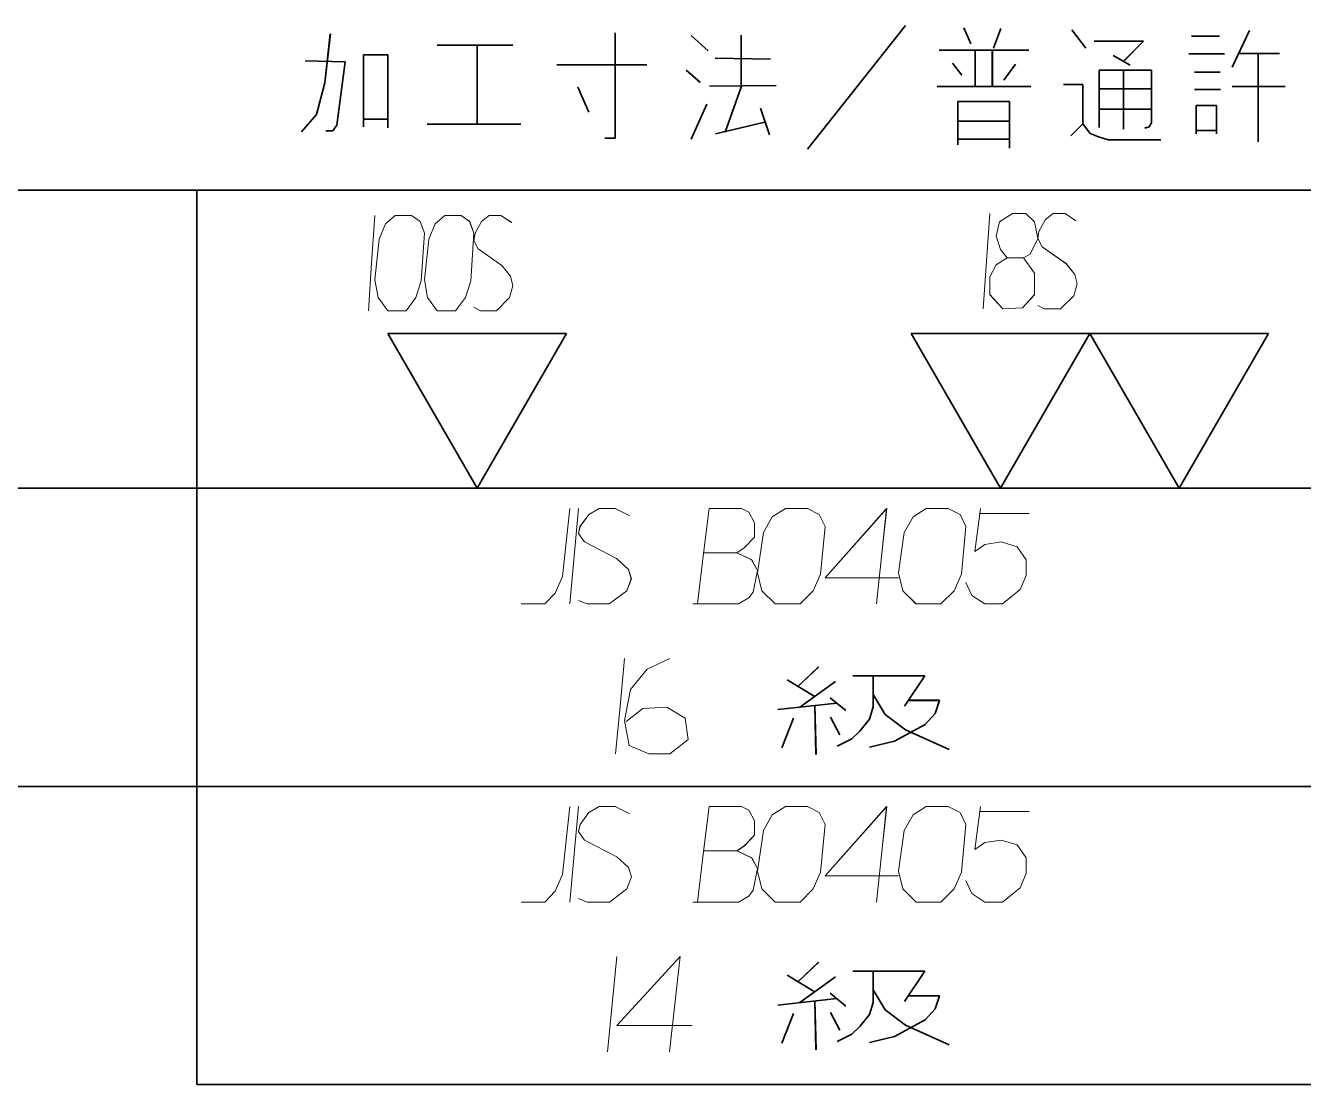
# Model space of a CAD drawing. Header units: millimetres. Extents: x 1333 to 104182, y -62616 to -5704.
# Drawn here: x 43343.99 to 43365.43, y -62565.83 to -62548.06 of the extents above; entities that cross this region are included whole.
import ezdxf

# ---------------------------------------------------------------- set-up
doc = ezdxf.new("R2010")
doc.units = ezdxf.units.MM
doc.header["$LTSCALE"] = 0.5
doc.layers.add('08', color=1, linetype='Continuous')

# ---------------------------------------------------------------- blocks, each defined once
blk = doc.blocks.new('999')
at = {"color": 7, "lineweight": 35, "ltscale": 0.066172}
blk.add_line((75265.716, -11821.053), (75270.651, -11814.832), dxfattribs=at)
at = {"color": 7, "lineweight": 35, "ltscale": 0.020655}
blk.add_line((75241.7, -11815.249), (75241.415, -11817.711), dxfattribs=at)
at = {"color": 7, "lineweight": 35, "ltscale": 0.044147}
blk.add_line((75256.044, -11815.205), (75256.044, -11820.503), dxfattribs=at)
at = {"color": 7, "lineweight": 35, "ltscale": 0.009588}
blk.add_line((75259.86, -11815.337), (75260.715, -11816.106), dxfattribs=at)
at = {"color": 7, "lineweight": 35, "ltscale": 0.021799}
blk.add_line((75262.382, -11815.315), (75262.382, -11817.931), dxfattribs=at)
at = {"color": 7, "lineweight": 35, "ltscale": 0.007379}
blk.add_line((75273.591, -11814.942), (75273.942, -11815.755), dxfattribs=at)
at = {"color": 7, "lineweight": 35, "ltscale": 0.008807}
blk.add_line((75275.455, -11814.986), (75275.083, -11815.975), dxfattribs=at)
at = {"color": 7, "lineweight": 35, "ltscale": 0.009663}
blk.add_line((75279.03, -11815.051), (75279.732, -11815.975), dxfattribs=at)
at = {"color": 7, "lineweight": 35, "ltscale": 0.011804}
blk.add_line((75285.045, -11815.373), (75286.462, -11815.373), dxfattribs=at)
at = {"color": 7, "lineweight": 35, "ltscale": 0.01708}
blk.add_line((75287.973, -11815.075), (75287.096, -11816.928), dxfattribs=at)
at = {"color": 7, "lineweight": 35, "ltscale": 0.031799}
blk.add_line((75247.073, -11815.821), (75250.889, -11815.821), dxfattribs=at)
at = {"color": 7, "lineweight": 35, "ltscale": 0.033154}
blk.add_line((75249.092, -11815.821), (75249.092, -11819.799), dxfattribs=at)
at = {"color": 7, "lineweight": 35, "ltscale": 0.037671}
blk.add_line((75272.34, -11816.073), (75276.861, -11816.073), dxfattribs=at)
at = {"color": 7, "lineweight": 35, "ltscale": 0.015274}
for p, q in [((75274.163, -11816.073), (75274.163, -11817.906)), ((75275.024, -11816.073), (75275.024, -11817.906))]:
    blk.add_line(p, q, dxfattribs=at)
at = {"color": 7, "lineweight": 35, "ltscale": 0.020654}
blk.add_line((75280.148, -11815.623), (75282.627, -11815.623), dxfattribs=at)
at = {"color": 7, "lineweight": 35, "ltscale": 0.011899}
blk.add_line((75282.627, -11815.623), (75281.617, -11816.633), dxfattribs=at)
at = {"color": 7, "lineweight": 35, "ltscale": 0.016825}
blk.add_line((75240.427, -11816.612), (75242.446, -11816.656), dxfattribs=at)
at = {"color": 7, "lineweight": 35, "ltscale": 0.026786}
blk.add_line((75242.446, -11816.656), (75242.028, -11819.843), dxfattribs=at)
at = {"color": 7, "lineweight": 35, "ltscale": 0.030225}
blk.add_line((75243.367, -11819.931), (75243.367, -11816.304), dxfattribs=at)
at = {"color": 7, "lineweight": 35, "ltscale": 0.010229}
for p, q in [((75243.367, -11816.304), (75244.595, -11816.304)), ((75243.367, -11819.536), (75244.595, -11819.536))]:
    blk.add_line(p, q, dxfattribs=at)
at = {"color": 7, "lineweight": 35, "ltscale": 0.030591}
blk.add_line((75244.595, -11816.304), (75244.595, -11819.975), dxfattribs=at)
at = {"color": 7, "lineweight": 35, "ltscale": 0.023221}
blk.add_line((75261.067, -11816.48), (75263.853, -11816.524), dxfattribs=at)
at = {"color": 7, "lineweight": 35, "ltscale": 0.006379}
blk.add_line((75273.02, -11816.723), (75273.482, -11817.334), dxfattribs=at)
at = {"color": 7, "lineweight": 35, "ltscale": 0.008191}
blk.add_line((75281.105, -11816.337), (75281.956, -11816.829), dxfattribs=at)
at = {"color": 7, "lineweight": 35, "ltscale": 0.014954}
blk.add_line((75284.91, -11816.252), (75286.705, -11816.252), dxfattribs=at)
at = {"color": 7, "lineweight": 35, "ltscale": 0.017163}
blk.add_line((75287.424, -11816.235), (75289.484, -11816.235), dxfattribs=at)
at = {"color": 7, "lineweight": 35, "ltscale": 0.037097}
blk.add_line((75288.404, -11816.235), (75288.404, -11820.686), dxfattribs=at)
at = {"color": 7, "lineweight": 35, "ltscale": 0.037646}
blk.add_line((75253.106, -11816.81), (75257.623, -11816.81), dxfattribs=at)
at = {"color": 7, "lineweight": 35, "ltscale": 0.007779}
blk.add_line((75259.62, -11817.074), (75260.321, -11817.689), dxfattribs=at)
at = {"color": 7, "lineweight": 35, "ltscale": 0.008333}
blk.add_line((75276.193, -11816.781), (75275.601, -11817.587), dxfattribs=at)
at = {"color": 7, "lineweight": 35, "ltscale": 0.021924}
for p, q in [((75280.404, -11817.076), (75283.035, -11817.076)), ((75280.404, -11818.023), (75283.035, -11818.023)), ((75280.404, -11819.037), (75283.035, -11819.037))]:
    blk.add_line(p, q, dxfattribs=at)
at = {"color": 7, "lineweight": 35, "ltscale": 0.024112}
blk.add_line((75280.404, -11819.97), (75280.404, -11817.076), dxfattribs=at)
at = {"color": 7, "lineweight": 35, "ltscale": 0.024789}
blk.add_line((75281.619, -11817.076), (75281.619, -11820.051), dxfattribs=at)
at = {"color": 7, "lineweight": 35, "ltscale": 0.022086}
blk.add_line((75283.035, -11817.076), (75283.035, -11819.726), dxfattribs=at)
at = {"color": 7, "lineweight": 35, "ltscale": 0.010791}
for p, q in [((75285.193, -11817.185), (75286.488, -11817.185)), ((75285.208, -11818.05), (75286.503, -11818.05))]:
    blk.add_line(p, q, dxfattribs=at)
at = {"color": 7, "lineweight": 35, "ltscale": 0.013815}
blk.add_line((75241.415, -11817.711), (75240.999, -11819.316), dxfattribs=at)
at = {"color": 7, "lineweight": 35, "ltscale": 0.011397}
blk.add_line((75254.159, -11817.931), (75254.707, -11819.184), dxfattribs=at)
at = {"color": 7, "lineweight": 35, "ltscale": 0.027969}
blk.add_line((75264.137, -11817.843), (75260.781, -11817.887), dxfattribs=at)
at = {"color": 7, "lineweight": 35, "ltscale": 0.020044}
blk.add_line((75262.382, -11817.931), (75261.571, -11820.195), dxfattribs=at)
at = {"color": 7, "lineweight": 35, "ltscale": 0.039233}
blk.add_line((75272.25, -11817.906), (75276.958, -11817.906), dxfattribs=at)
at = {"color": 7, "lineweight": 35, "ltscale": 0.008044}
blk.add_line((75278.613, -11817.799), (75279.578, -11817.799), dxfattribs=at)
at = {"color": 7, "lineweight": 35, "ltscale": 0.016486}
blk.add_line((75279.578, -11817.799), (75279.578, -11819.777), dxfattribs=at)
at = {"color": 7, "lineweight": 35, "ltscale": 0.022253}
blk.add_line((75287.096, -11817.901), (75289.766, -11817.901), dxfattribs=at)
at = {"color": 7, "lineweight": 35, "ltscale": 0.021753}
for p, q in [((75273.284, -11818.656), (75275.894, -11818.656)), ((75273.284, -11819.646), (75275.894, -11819.646)), ((75273.284, -11820.547), (75275.894, -11820.547))]:
    blk.add_line(p, q, dxfattribs=at)
at = {"color": 7, "lineweight": 35, "ltscale": 0.018134}
blk.add_line((75273.284, -11820.832), (75273.284, -11818.656), dxfattribs=at)
at = {"color": 7, "lineweight": 35, "ltscale": 0.019601}
blk.add_line((75275.894, -11818.656), (75275.894, -11821.009), dxfattribs=at)
at = {"color": 7, "lineweight": 35, "ltscale": 0.009468}
blk.add_line((75240.999, -11819.316), (75240.253, -11820.173), dxfattribs=at)
at = {"color": 7, "lineweight": 35, "ltscale": 0.016069}
blk.add_line((75259.86, -11820.547), (75260.651, -11818.788), dxfattribs=at)
at = {"color": 7, "lineweight": 35, "ltscale": 0.011819}
blk.add_line((75263.348, -11818.986), (75263.809, -11820.327), dxfattribs=at)
at = {"color": 7, "lineweight": 35, "ltscale": 0.008545}
for p, q in [((75285.288, -11818.848), (75286.314, -11818.848)), ((75285.288, -11820.105), (75286.314, -11820.105))]:
    blk.add_line(p, q, dxfattribs=at)
at = {"color": 7, "lineweight": 35, "ltscale": 0.011942}
for p, q in [((75285.288, -11820.281), (75285.288, -11818.848)), ((75286.314, -11818.848), (75286.314, -11820.281))]:
    blk.add_line(p, q, dxfattribs=at)
at = {"color": 7, "lineweight": 35, "ltscale": 0.002891}
blk.add_line((75242.028, -11819.843), (75241.832, -11820.129), dxfattribs=at)
at = {"color": 7, "lineweight": 35, "ltscale": 0.039294}
blk.add_line((75246.569, -11819.799), (75251.285, -11819.799), dxfattribs=at)
at = {"color": 7, "lineweight": 35, "ltscale": 0.021238}
blk.add_line((75261.089, -11820.283), (75263.567, -11819.69), dxfattribs=at)
at = {"color": 7, "lineweight": 35, "ltscale": 0.007115}
blk.add_line((75279.578, -11819.777), (75278.975, -11820.381), dxfattribs=at)
at = {"color": 7, "lineweight": 35, "ltscale": 0.005093}
blk.add_line((75279.578, -11819.777), (75279.952, -11820.261), dxfattribs=at)
at = {"color": 7, "lineweight": 35, "ltscale": 0.001934}
blk.add_line((75282.92, -11819.927), (75282.695, -11819.987), dxfattribs=at)
at = {"color": 7, "lineweight": 35, "ltscale": 0.001928}
blk.add_line((75283.035, -11819.726), (75282.92, -11819.927), dxfattribs=at)
at = {"color": 7, "lineweight": 35, "ltscale": 0.00293}
blk.add_line((75241.832, -11820.129), (75241.481, -11820.129), dxfattribs=at)
at = {"color": 7, "lineweight": 35, "ltscale": 0.004382}
blk.add_line((75256.044, -11820.503), (75255.518, -11820.503), dxfattribs=at)
at = {"color": 7, "lineweight": 35, "ltscale": 0.003764}
blk.add_line((75279.952, -11820.261), (75280.368, -11820.437), dxfattribs=at)
at = {"color": 7, "lineweight": 35, "ltscale": 0.004227}
blk.add_line((75280.368, -11820.437), (75280.851, -11820.591), dxfattribs=at)
at = {"color": 7, "lineweight": 35, "ltscale": 0.022107}
blk.add_line((75280.851, -11820.591), (75283.504, -11820.591), dxfattribs=at)
at = {"color": 7, "lineweight": 35}
for p, q in [((75114.978, -11823.12), (75475.513, -11823.12)), ((75114.978, -11838.12), (75474.978, -11838.12)), ((75174.978, -11853.12), (75234.978, -11853.12)), ((75234.978, -11853.12), (75474.978, -11853.12)), ((75234.978, -11868.12), (75294.978, -11868.12))]:
    blk.add_line(p, q, dxfattribs=at)
at = {"color": 7, "lineweight": 35, "ltscale": 0.25}
blk.add_line((75234.978, -11853.12), (75234.978, -11823.12), dxfattribs=at)
at = {"color": 7, "lineweight": 35, "ltscale": 0.074999}
for p, q in [((75249.089, -11838.12), (75244.589, -11830.326)), ((75249.089, -11838.12), (75244.589, -11830.326)), ((75253.589, -11830.326), (75249.089, -11838.12)), ((75253.589, -11830.326), (75249.089, -11838.12)), ((75275.433, -11838.12), (75270.933, -11830.326)), ((75275.433, -11838.12), (75270.933, -11830.326)), ((75279.933, -11830.326), (75275.433, -11838.12)), ((75279.933, -11830.326), (75275.433, -11838.12)), ((75284.433, -11838.12), (75279.933, -11830.326)), ((75284.433, -11838.12), (75279.933, -11830.326)), ((75288.933, -11830.326), (75284.433, -11838.12)), ((75288.933, -11830.326), (75284.433, -11838.12))]:
    blk.add_line(p, q, dxfattribs=at)
at = {"color": 7, "lineweight": 35, "ltscale": 0.075}
for p, q in [((75244.589, -11830.326), (75253.589, -11830.326)), ((75244.589, -11830.326), (75253.589, -11830.326)), ((75270.933, -11830.326), (75279.933, -11830.326)), ((75270.933, -11830.326), (75279.933, -11830.326)), ((75279.933, -11830.326), (75288.933, -11830.326)), ((75279.933, -11830.326), (75288.933, -11830.326))]:
    blk.add_line(p, q, dxfattribs=at)
at = {"color": 7, "lineweight": 35, "ltscale": 0.012225}
for p, q in [((75266.282, -11847.109), (75265.21, -11848.11)), ((75266.282, -11861.974), (75265.21, -11862.975))]:
    blk.add_line(p, q, dxfattribs=at)
at = {"color": 7, "lineweight": 35, "ltscale": 0.030115}
for p, q in [((75268.009, -11847.554), (75271.623, -11847.554)), ((75268.009, -11862.419), (75271.623, -11862.419))]:
    blk.add_line(p, q, dxfattribs=at)
at = {"color": 7, "lineweight": 35, "ltscale": 0.013083}
for p, q in [((75269.02, -11847.554), (75269.02, -11849.124)), ((75269.02, -11862.419), (75269.02, -11863.989))]:
    blk.add_line(p, q, dxfattribs=at)
at = {"color": 7, "lineweight": 35, "ltscale": 0.01536}
for p, q in [((75271.623, -11847.554), (75270.599, -11849.086)), ((75271.623, -11862.419), (75270.599, -11863.951))]:
    blk.add_line(p, q, dxfattribs=at)
at = {"color": 7, "lineweight": 35, "ltscale": 0.013339}
blk.add_line((75264.691, -11847.752), (75266.061, -11848.58), dxfattribs=at)
at = {"color": 7, "lineweight": 35, "ltscale": 0.018495}
for p, q in [((75267.133, -11847.838), (75265.333, -11849.136)), ((75267.133, -11862.703), (75265.333, -11864.001))]:
    blk.add_line(p, q, dxfattribs=at)
at = {"color": 7, "lineweight": 35, "ltscale": 0.008484}
for p, q in [((75266.862, -11848.666), (75267.651, -11849.309)), ((75266.862, -11863.531), (75267.651, -11864.174))]:
    blk.add_line(p, q, dxfattribs=at)
at = {"color": 7, "lineweight": 35, "ltscale": 0.009837}
for p, q in [((75269.02, -11848.493), (75269.625, -11849.507)), ((75269.02, -11863.358), (75269.625, -11864.372))]:
    blk.add_line(p, q, dxfattribs=at)
at = {"color": 7, "lineweight": 35, "ltscale": 0.013049}
for p, q in [((75270.796, -11848.79), (75272.362, -11848.79)), ((75270.796, -11863.655), (75272.362, -11863.655))]:
    blk.add_line(p, q, dxfattribs=at)
at = {"color": 7, "lineweight": 35, "ltscale": 0.005858}
for p, q in [((75272.362, -11848.79), (75272.141, -11849.457)), ((75272.362, -11863.655), (75272.141, -11864.322))]:
    blk.add_line(p, q, dxfattribs=at)
at = {"color": 7, "lineweight": 35, "ltscale": 0.024924}
for p, q in [((75264.222, -11849.26), (75267.194, -11848.926)), ((75264.222, -11864.124), (75267.194, -11863.791))]:
    blk.add_line(p, q, dxfattribs=at)
at = {"color": 7, "lineweight": 35, "ltscale": 0.020496}
for p, q in [((75266.084, -11849.05), (75266.147, -11851.509)), ((75266.084, -11863.915), (75266.147, -11866.374))]:
    blk.add_line(p, q, dxfattribs=at)
at = {"color": 7, "lineweight": 35, "ltscale": 0.005373}
for p, q in [((75269.02, -11849.124), (75268.835, -11849.742)), ((75269.02, -11863.989), (75268.835, -11864.606))]:
    blk.add_line(p, q, dxfattribs=at)
at = {"color": 7, "lineweight": 35, "ltscale": 0.010659}
for p, q in [((75269.625, -11849.507), (75270.649, -11850.273)), ((75269.625, -11864.372), (75270.649, -11865.138))]:
    blk.add_line(p, q, dxfattribs=at)
at = {"color": 7, "lineweight": 35, "ltscale": 0.006121}
for p, q in [((75272.141, -11849.457), (75271.648, -11850.001)), ((75272.141, -11864.322), (75271.648, -11864.866))]:
    blk.add_line(p, q, dxfattribs=at)
at = {"color": 7, "lineweight": 35, "ltscale": 0.013404}
for p, q in [((75265.012, -11849.68), (75264.42, -11851.176)), ((75265.012, -11864.545), (75264.42, -11866.04))]:
    blk.add_line(p, q, dxfattribs=at)
at = {"color": 7, "lineweight": 35, "ltscale": 0.008293}
for p, q in [((75266.874, -11849.643), (75267.342, -11850.52)), ((75266.874, -11864.507), (75267.342, -11865.385))]:
    blk.add_line(p, q, dxfattribs=at)
at = {"color": 7, "lineweight": 35, "ltscale": 0.006364}
for p, q in [((75268.835, -11849.742), (75268.355, -11850.335)), ((75268.835, -11864.606), (75268.355, -11865.2))]:
    blk.add_line(p, q, dxfattribs=at)
at = {"color": 7, "lineweight": 35, "ltscale": 0.01464}
for p, q in [((75271.648, -11850.001), (75270.105, -11850.842)), ((75271.648, -11864.866), (75270.105, -11865.707))]:
    blk.add_line(p, q, dxfattribs=at)
at = {"color": 7, "lineweight": 35, "ltscale": 0.00685}
for p, q in [((75267.947, -11850.731), (75267.208, -11851.089)), ((75267.947, -11865.596), (75267.208, -11865.954))]:
    blk.add_line(p, q, dxfattribs=at)
at = {"color": 7, "lineweight": 35, "ltscale": 0.004731}
for p, q in [((75268.355, -11850.335), (75267.947, -11850.731)), ((75268.355, -11865.2), (75267.947, -11865.596))]:
    blk.add_line(p, q, dxfattribs=at)
at = {"color": 7, "lineweight": 35, "ltscale": 0.010785}
for p, q in [((75270.105, -11850.842), (75268.848, -11851.151)), ((75270.105, -11865.707), (75268.848, -11866.016))]:
    blk.add_line(p, q, dxfattribs=at)
at = {"color": 7, "lineweight": 35, "ltscale": 0.020157}
for p, q in [((75270.649, -11850.273), (75272.856, -11851.262)), ((75270.649, -11865.138), (75272.856, -11866.127))]:
    blk.add_line(p, q, dxfattribs=at)
at = {"color": 7, "lineweight": 35, "ltscale": 0.125}
blk.add_line((75234.978, -11853.12), (75234.978, -11868.12), dxfattribs=at)
at = {"color": 7, "lineweight": 35, "ltscale": 0.013337}
blk.add_line((75264.691, -11862.616), (75266.061, -11863.444), dxfattribs=at)
at = {"color": 7, "lineweight": 13}
for points in [[(75243.94, -11824.386), (75243.777, -11826.786), (75243.614, -11829.186)], [(75248.93, -11829.006), (75249.255, -11829.186), (75250.069, -11829.186), (75250.72, -11828.526), (75250.882, -11827.926), (75250.774, -11827.446), (75250.34, -11826.906), (75249.147, -11826.066), (75248.93, -11825.646), (75248.984, -11825.286), (75249.309, -11824.686), (75249.689, -11824.386), (75250.286, -11824.386), (75250.828, -11824.746)], [(75274.891, -11824.295), (75274.726, -11826.695), (75274.561, -11829.095)], [(75276.595, -11826.515), (75276.924, -11826.335), (75277.309, -11825.555), (75277.144, -11824.715), (75276.705, -11824.295), (75276.045, -11824.295), (75275.385, -11824.715), (75275.221, -11825.435), (75275.44, -11826.095), (75275.77, -11826.515)], [(75277.309, -11828.915), (75277.639, -11829.095), (75278.463, -11829.095), (75279.123, -11828.435), (75279.288, -11827.835), (75279.178, -11827.355), (75278.738, -11826.815), (75277.529, -11825.975), (75277.309, -11825.555), (75277.364, -11825.195), (75277.694, -11824.595), (75278.079, -11824.295), (75278.683, -11824.295), (75279.233, -11824.655)], [(75253.75, -11839.14), (75253.381, -11842.56), (75253.011, -11843.4), (75252.494, -11843.94), (75251.313, -11843.94)], [(75253.75, -11843.94), (75253.971, -11841.54), (75254.193, -11839.14)], [(75254.193, -11843.76), (75254.636, -11843.94), (75255.744, -11843.94), (75256.631, -11843.28), (75256.852, -11842.68), (75256.704, -11842.2), (75256.113, -11841.66), (75254.489, -11840.82), (75254.193, -11840.4), (75254.267, -11840.04), (75254.71, -11839.44), (75255.227, -11839.14), (75256.04, -11839.14), (75256.778, -11839.5)], [(75259.954, -11843.94), (75262.244, -11843.94), (75262.761, -11843.64), (75262.982, -11843.34), (75263.204, -11842.26), (75262.909, -11841.72), (75262.17, -11841.36), (75262.539, -11841.12), (75263.056, -11840.58), (75263.056, -11839.86), (75262.761, -11839.32), (75262.392, -11839.14), (75260.767, -11839.14), (75260.471, -11841.54), (75260.176, -11843.94)], [(75269.187, -11843.94), (75269.482, -11841.24), (75269.704, -11839.14), (75266.602, -11842.62), (75270.295, -11842.62)], [(75273.692, -11842.86), (75273.988, -11843.52), (75274.652, -11843.94), (75275.539, -11843.94), (75276.425, -11843.22), (75276.721, -11842.5), (75276.721, -11841.72), (75276.277, -11841.06), (75275.465, -11840.82), (75274.652, -11840.94), (75274.135, -11841.3), (75274.431, -11839.14)], [(75274.431, -11839.38), (75276.868, -11839.38)], [(75262.17, -11841.36), (75260.471, -11841.36)], [(75256.511, -11846.681), (75256.282, -11849.081), (75256.054, -11851.481)], [(75258.797, -11846.681), (75257.654, -11847.221), (75256.816, -11848.241), (75256.511, -11849.801), (75256.739, -11851.061), (75257.73, -11851.481), (75258.797, -11851.481), (75259.711, -11850.761), (75259.559, -11849.681), (75258.644, -11849.141), (75257.425, -11849.201), (75256.587, -11849.861)], [(75253.751, -11854.14), (75253.381, -11857.56), (75253.012, -11858.4), (75252.495, -11858.94), (75251.313, -11858.94)], [(75253.751, -11858.94), (75253.972, -11856.54), (75254.194, -11854.14)], [(75254.194, -11858.76), (75254.637, -11858.94), (75255.745, -11858.94), (75256.631, -11858.28), (75256.853, -11857.68), (75256.705, -11857.2), (75256.114, -11856.66), (75254.489, -11855.82), (75254.194, -11855.4), (75254.268, -11855.04), (75254.711, -11854.44), (75255.228, -11854.14), (75256.04, -11854.14), (75256.779, -11854.5)], [(75259.955, -11858.94), (75262.245, -11858.94), (75262.762, -11858.64), (75262.983, -11858.34), (75263.205, -11857.26), (75262.909, -11856.72), (75262.171, -11856.36), (75262.54, -11856.12), (75263.057, -11855.58), (75263.057, -11854.86), (75262.762, -11854.32), (75262.392, -11854.14), (75260.767, -11854.14), (75260.472, -11856.54), (75260.177, -11858.94)], [(75269.188, -11858.94), (75269.483, -11856.24), (75269.704, -11854.14), (75266.602, -11857.62), (75270.295, -11857.62)], [(75273.693, -11857.86), (75273.988, -11858.52), (75274.653, -11858.94), (75275.539, -11858.94), (75276.426, -11858.22), (75276.721, -11857.5), (75276.721, -11856.72), (75276.278, -11856.06), (75275.466, -11855.82), (75274.653, -11855.94), (75274.136, -11856.3), (75274.432, -11854.14)], [(75274.432, -11854.38), (75276.869, -11854.38)], [(75262.171, -11856.36), (75260.472, -11856.36)], [(75256.116, -11861.681), (75255.888, -11864.081), (75255.66, -11866.481)], [(75258.779, -11866.481), (75259.083, -11863.781), (75259.311, -11861.681), (75256.116, -11865.161), (75259.92, -11865.161)]]:
    blk.add_lwpolyline(points, dxfattribs=at)
for points in [[(75245.513, -11829.186), (75246.001, -11828.526), (75246.272, -11827.686), (75246.435, -11825.286), (75246.218, -11824.686), (75245.784, -11824.386), (75244.97, -11824.386), (75244.482, -11824.806), (75244.156, -11825.586), (75243.94, -11827.626), (75244.102, -11828.526), (75244.59, -11829.186)], [(75248.008, -11829.186), (75248.496, -11828.526), (75248.767, -11827.686), (75248.93, -11825.286), (75248.713, -11824.686), (75248.279, -11824.386), (75247.465, -11824.386), (75246.977, -11824.806), (75246.651, -11825.586), (75246.435, -11827.626), (75246.597, -11828.526), (75247.085, -11829.186)], [(75275.55, -11829.095), (75276.54, -11829.035), (75277.144, -11828.375), (75277.144, -11827.295), (75276.595, -11826.515), (75275.77, -11826.515), (75275.221, -11826.875), (75274.891, -11827.475), (75274.891, -11828.375)], [(75265.346, -11843.94), (75266.011, -11843.28), (75266.38, -11842.44), (75266.602, -11840.04), (75266.306, -11839.44), (75265.715, -11839.14), (75264.607, -11839.14), (75263.943, -11839.56), (75263.5, -11840.34), (75263.204, -11842.38), (75263.426, -11843.28), (75264.09, -11843.94)], [(75272.437, -11843.94), (75273.101, -11843.28), (75273.471, -11842.44), (75273.692, -11840.04), (75273.397, -11839.44), (75272.806, -11839.14), (75271.698, -11839.14), (75271.033, -11839.56), (75270.59, -11840.34), (75270.295, -11842.38), (75270.516, -11843.28), (75271.181, -11843.94)], [(75265.347, -11858.94), (75266.011, -11858.28), (75266.381, -11857.44), (75266.602, -11855.04), (75266.307, -11854.44), (75265.716, -11854.14), (75264.608, -11854.14), (75263.943, -11854.56), (75263.5, -11855.34), (75263.205, -11857.38), (75263.426, -11858.28), (75264.091, -11858.94)], [(75272.437, -11858.94), (75273.102, -11858.28), (75273.471, -11857.44), (75273.693, -11855.04), (75273.398, -11854.44), (75272.807, -11854.14), (75271.699, -11854.14), (75271.034, -11854.56), (75270.591, -11855.34), (75270.295, -11857.38), (75270.517, -11858.28), (75271.182, -11858.94)]]:
    blk.add_lwpolyline(points, close=True, dxfattribs=at)

msp = doc.modelspace()

# ---------------------------------------------------------------- linework, layer by layer
at = {"color": 7, "lineweight": 35, "ltscale": 0.020655}
msp.add_line((43349.103, -62548.202), (43349.008, -62549.022), dxfattribs=at)
at = {"color": 7, "lineweight": 35, "ltscale": 0.044147}
msp.add_line((43353.884, -62548.187), (43353.884, -62549.953), dxfattribs=at)
at = {"color": 7, "lineweight": 35, "ltscale": 0.066172}
msp.add_line((43357.108, -62550.136), (43358.753, -62548.062), dxfattribs=at)
at = {"color": 7, "lineweight": 35, "ltscale": 0.007379}
msp.add_line((43359.733, -62548.099), (43359.85, -62548.37), dxfattribs=at)
at = {"color": 7, "lineweight": 35, "ltscale": 0.008807}
msp.add_line((43360.355, -62548.114), (43360.23, -62548.443), dxfattribs=at)
at = {"color": 7, "lineweight": 35, "ltscale": 0.009663}
msp.add_line((43361.546, -62548.136), (43361.78, -62548.443), dxfattribs=at)
at = {"color": 7, "lineweight": 35, "ltscale": 0.01708}
msp.add_line((43364.527, -62548.144), (43364.235, -62548.761), dxfattribs=at)
at = {"color": 7, "lineweight": 35, "ltscale": 0.031799}
msp.add_line((43350.894, -62548.392), (43352.166, -62548.392), dxfattribs=at)
at = {"color": 7, "lineweight": 35, "ltscale": 0.033154}
msp.add_line((43351.567, -62548.392), (43351.567, -62549.718), dxfattribs=at)
at = {"color": 7, "lineweight": 35, "ltscale": 0.009588}
msp.add_line((43355.156, -62548.231), (43355.441, -62548.487), dxfattribs=at)
at = {"color": 7, "lineweight": 35, "ltscale": 0.021799}
msp.add_line((43355.997, -62548.224), (43355.997, -62549.096), dxfattribs=at)
at = {"color": 7, "lineweight": 35, "ltscale": 0.020654}
msp.add_line((43361.919, -62548.326), (43362.745, -62548.326), dxfattribs=at)
at = {"color": 7, "lineweight": 35, "ltscale": 0.011899}
msp.add_line((43362.745, -62548.326), (43362.409, -62548.663), dxfattribs=at)
at = {"color": 7, "lineweight": 35, "ltscale": 0.011804}
msp.add_line((43363.551, -62548.243), (43364.023, -62548.243), dxfattribs=at)
at = {"color": 7, "lineweight": 35, "ltscale": 0.030225}
msp.add_line((43349.659, -62549.762), (43349.659, -62548.553), dxfattribs=at)
at = {"color": 7, "lineweight": 35, "ltscale": 0.010229}
for p, q in [((43349.659, -62548.553), (43350.068, -62548.553)), ((43349.659, -62549.63), (43350.068, -62549.63))]:
    msp.add_line(p, q, dxfattribs=at)
at = {"color": 7, "lineweight": 35, "ltscale": 0.030591}
msp.add_line((43350.068, -62548.553), (43350.068, -62549.777), dxfattribs=at)
at = {"color": 7, "lineweight": 35, "ltscale": 0.023221}
msp.add_line((43355.559, -62548.612), (43356.487, -62548.627), dxfattribs=at)
at = {"color": 7, "lineweight": 35, "ltscale": 0.037671}
msp.add_line((43359.316, -62548.476), (43360.823, -62548.476), dxfattribs=at)
at = {"color": 7, "lineweight": 35, "ltscale": 0.015274}
for p, q in [((43359.924, -62548.476), (43359.924, -62549.087)), ((43360.211, -62548.476), (43360.211, -62549.087))]:
    msp.add_line(p, q, dxfattribs=at)
at = {"color": 7, "lineweight": 35, "ltscale": 0.008191}
msp.add_line((43362.238, -62548.564), (43362.522, -62548.728), dxfattribs=at)
at = {"color": 7, "lineweight": 35, "ltscale": 0.014954}
msp.add_line((43363.506, -62548.536), (43364.105, -62548.536), dxfattribs=at)
at = {"color": 7, "lineweight": 35, "ltscale": 0.017163}
msp.add_line((43364.344, -62548.53), (43365.031, -62548.53), dxfattribs=at)
at = {"color": 7, "lineweight": 35, "ltscale": 0.037097}
msp.add_line((43364.671, -62548.53), (43364.671, -62550.014), dxfattribs=at)
at = {"color": 7, "lineweight": 35, "ltscale": 0.016825}
msp.add_line((43348.679, -62548.656), (43349.352, -62548.671), dxfattribs=at)
at = {"color": 7, "lineweight": 35, "ltscale": 0.026786}
msp.add_line((43349.352, -62548.671), (43349.212, -62549.733), dxfattribs=at)
at = {"color": 7, "lineweight": 35, "ltscale": 0.037646}
msp.add_line((43352.905, -62548.722), (43354.411, -62548.722), dxfattribs=at)
at = {"color": 7, "lineweight": 35, "ltscale": 0.007779}
msp.add_line((43355.076, -62548.81), (43355.31, -62549.015), dxfattribs=at)
at = {"color": 7, "lineweight": 35, "ltscale": 0.006379}
msp.add_line((43359.543, -62548.693), (43359.697, -62548.896), dxfattribs=at)
at = {"color": 7, "lineweight": 35, "ltscale": 0.008333}
msp.add_line((43360.601, -62548.712), (43360.403, -62548.981), dxfattribs=at)
at = {"color": 7, "lineweight": 35, "ltscale": 0.021924}
for p, q in [((43362.004, -62548.811), (43362.881, -62548.811)), ((43362.004, -62549.126), (43362.881, -62549.126)), ((43362.004, -62549.464), (43362.881, -62549.464))]:
    msp.add_line(p, q, dxfattribs=at)
at = {"color": 7, "lineweight": 35, "ltscale": 0.024112}
msp.add_line((43362.004, -62549.775), (43362.004, -62548.811), dxfattribs=at)
at = {"color": 7, "lineweight": 35, "ltscale": 0.024789}
msp.add_line((43362.409, -62548.811), (43362.409, -62549.802), dxfattribs=at)
at = {"color": 7, "lineweight": 35, "ltscale": 0.022086}
msp.add_line((43362.881, -62548.811), (43362.881, -62549.694), dxfattribs=at)
at = {"color": 7, "lineweight": 35, "ltscale": 0.010791}
for p, q in [((43363.601, -62548.847), (43364.032, -62548.847)), ((43363.605, -62549.135), (43364.037, -62549.135))]:
    msp.add_line(p, q, dxfattribs=at)
at = {"color": 7, "lineweight": 35, "ltscale": 0.013815}
msp.add_line((43349.008, -62549.022), (43348.869, -62549.557), dxfattribs=at)
at = {"color": 7, "lineweight": 35, "ltscale": 0.027969}
msp.add_line((43356.582, -62549.066), (43355.463, -62549.081), dxfattribs=at)
at = {"color": 7, "lineweight": 35, "ltscale": 0.008044}
msp.add_line((43361.407, -62549.052), (43361.729, -62549.052), dxfattribs=at)
at = {"color": 7, "lineweight": 35, "ltscale": 0.016486}
msp.add_line((43361.729, -62549.052), (43361.729, -62549.711), dxfattribs=at)
at = {"color": 7, "lineweight": 35, "ltscale": 0.011397}
msp.add_line((43353.256, -62549.096), (43353.438, -62549.513), dxfattribs=at)
at = {"color": 7, "lineweight": 35, "ltscale": 0.020044}
msp.add_line((43355.997, -62549.096), (43355.727, -62549.85), dxfattribs=at)
at = {"color": 7, "lineweight": 35, "ltscale": 0.039233}
msp.add_line((43359.286, -62549.087), (43360.855, -62549.087), dxfattribs=at)
at = {"color": 7, "lineweight": 35, "ltscale": 0.022253}
msp.add_line((43364.235, -62549.086), (43365.125, -62549.086), dxfattribs=at)
at = {"color": 7, "lineweight": 35, "ltscale": 0.016069}
msp.add_line((43355.156, -62549.967), (43355.42, -62549.381), dxfattribs=at)
at = {"color": 7, "lineweight": 35, "ltscale": 0.011819}
msp.add_line((43356.319, -62549.447), (43356.473, -62549.894), dxfattribs=at)
at = {"color": 7, "lineweight": 35, "ltscale": 0.021753}
for p, q in [((43359.631, -62549.337), (43360.501, -62549.337)), ((43359.631, -62549.667), (43360.501, -62549.667)), ((43359.631, -62549.967), (43360.501, -62549.967))]:
    msp.add_line(p, q, dxfattribs=at)
at = {"color": 7, "lineweight": 35, "ltscale": 0.018134}
msp.add_line((43359.631, -62550.063), (43359.631, -62549.337), dxfattribs=at)
at = {"color": 7, "lineweight": 35, "ltscale": 0.019601}
msp.add_line((43360.501, -62549.337), (43360.501, -62550.121), dxfattribs=at)
at = {"color": 7, "lineweight": 35, "ltscale": 0.008545}
for p, q in [((43363.632, -62549.401), (43363.974, -62549.401)), ((43363.632, -62549.82), (43363.974, -62549.82))]:
    msp.add_line(p, q, dxfattribs=at)
at = {"color": 7, "lineweight": 35, "ltscale": 0.011942}
for p, q in [((43363.632, -62549.879), (43363.632, -62549.401)), ((43363.974, -62549.401), (43363.974, -62549.879))]:
    msp.add_line(p, q, dxfattribs=at)
at = {"color": 7, "lineweight": 35, "ltscale": 0.009468}
msp.add_line((43348.869, -62549.557), (43348.621, -62549.843), dxfattribs=at)
at = {"color": 7, "lineweight": 35, "ltscale": 0.039294}
msp.add_line((43350.726, -62549.718), (43352.298, -62549.718), dxfattribs=at)
at = {"color": 7, "lineweight": 35, "ltscale": 0.021238}
msp.add_line((43355.566, -62549.88), (43356.392, -62549.682), dxfattribs=at)
at = {"color": 7, "lineweight": 35, "ltscale": 0.007115}
msp.add_line((43361.729, -62549.711), (43361.528, -62549.912), dxfattribs=at)
at = {"color": 7, "lineweight": 35, "ltscale": 0.005093}
msp.add_line((43361.729, -62549.711), (43361.854, -62549.872), dxfattribs=at)
at = {"color": 7, "lineweight": 35, "ltscale": 0.001928}
msp.add_line((43362.881, -62549.694), (43362.843, -62549.761), dxfattribs=at)
at = {"color": 7, "lineweight": 35, "ltscale": 0.00293}
msp.add_line((43349.147, -62549.828), (43349.03, -62549.828), dxfattribs=at)
at = {"color": 7, "lineweight": 35, "ltscale": 0.002891}
msp.add_line((43349.212, -62549.733), (43349.147, -62549.828), dxfattribs=at)
at = {"color": 7, "lineweight": 35, "ltscale": 0.003764}
msp.add_line((43361.854, -62549.872), (43361.992, -62549.931), dxfattribs=at)
at = {"color": 7, "lineweight": 35, "ltscale": 0.004227}
msp.add_line((43361.992, -62549.931), (43362.153, -62549.982), dxfattribs=at)
at = {"color": 7, "lineweight": 35, "ltscale": 0.001934}
msp.add_line((43362.843, -62549.761), (43362.768, -62549.781), dxfattribs=at)
at = {"color": 7, "lineweight": 35, "ltscale": 0.004382}
msp.add_line((43353.884, -62549.953), (43353.709, -62549.953), dxfattribs=at)
at = {"color": 7, "lineweight": 35, "ltscale": 0.022107}
msp.add_line((43362.153, -62549.982), (43363.038, -62549.982), dxfattribs=at)
at = {"color": 7, "lineweight": 35}
for p, q in [((43306.862, -62550.825), (43427.041, -62550.825)), ((43306.862, -62555.825), (43426.862, -62555.825)), ((43326.862, -62560.825), (43346.862, -62560.825)), ((43346.862, -62560.825), (43426.862, -62560.825)), ((43346.862, -62565.825), (43366.862, -62565.825))]:
    msp.add_line(p, q, dxfattribs=at)
at = {"color": 7, "lineweight": 35, "ltscale": 0.25}
msp.add_line((43346.862, -62560.825), (43346.862, -62550.825), dxfattribs=at)
at = {"color": 7, "lineweight": 35, "ltscale": 0.074999}
for p, q in [((43351.566, -62555.825), (43350.066, -62553.227)), ((43351.566, -62555.825), (43350.066, -62553.227)), ((43353.066, -62553.227), (43351.566, -62555.825)), ((43353.066, -62553.227), (43351.566, -62555.825)), ((43360.347, -62555.825), (43358.847, -62553.227)), ((43360.347, -62555.825), (43358.847, -62553.227)), ((43361.847, -62553.227), (43360.347, -62555.825)), ((43361.847, -62553.227), (43360.347, -62555.825)), ((43363.347, -62555.825), (43361.847, -62553.227)), ((43363.347, -62555.825), (43361.847, -62553.227)), ((43364.847, -62553.227), (43363.347, -62555.825)), ((43364.847, -62553.227), (43363.347, -62555.825))]:
    msp.add_line(p, q, dxfattribs=at)
at = {"color": 7, "lineweight": 35, "ltscale": 0.075}
for p, q in [((43350.066, -62553.227), (43353.066, -62553.227)), ((43350.066, -62553.227), (43353.066, -62553.227)), ((43358.847, -62553.227), (43361.847, -62553.227)), ((43358.847, -62553.227), (43361.847, -62553.227)), ((43361.847, -62553.227), (43364.847, -62553.227)), ((43361.847, -62553.227), (43364.847, -62553.227))]:
    msp.add_line(p, q, dxfattribs=at)
at = {"color": 7, "lineweight": 35, "ltscale": 0.012225}
for p, q in [((43357.297, -62558.821), (43356.939, -62559.155)), ((43357.297, -62563.776), (43356.939, -62564.11))]:
    msp.add_line(p, q, dxfattribs=at)
at = {"color": 7, "lineweight": 35, "ltscale": 0.013339}
msp.add_line((43356.767, -62559.036), (43357.223, -62559.312), dxfattribs=at)
at = {"color": 7, "lineweight": 35, "ltscale": 0.018495}
for p, q in [((43357.581, -62559.065), (43356.98, -62559.497)), ((43357.581, -62564.019), (43356.98, -62564.452))]:
    msp.add_line(p, q, dxfattribs=at)
at = {"color": 7, "lineweight": 35, "ltscale": 0.030115}
for p, q in [((43357.873, -62558.97), (43359.077, -62558.97)), ((43357.873, -62563.925), (43359.077, -62563.925))]:
    msp.add_line(p, q, dxfattribs=at)
at = {"color": 7, "lineweight": 35, "ltscale": 0.013083}
for p, q in [((43358.209, -62558.97), (43358.209, -62559.493)), ((43358.209, -62563.925), (43358.209, -62564.448))]:
    msp.add_line(p, q, dxfattribs=at)
at = {"color": 7, "lineweight": 35, "ltscale": 0.01536}
for p, q in [((43359.077, -62558.97), (43358.736, -62559.481)), ((43359.077, -62563.925), (43358.736, -62564.436))]:
    msp.add_line(p, q, dxfattribs=at)
at = {"color": 7, "lineweight": 35, "ltscale": 0.008484}
for p, q in [((43357.49, -62559.341), (43357.753, -62559.555)), ((43357.49, -62564.296), (43357.753, -62564.51))]:
    msp.add_line(p, q, dxfattribs=at)
at = {"color": 7, "lineweight": 35, "ltscale": 0.009837}
for p, q in [((43358.209, -62559.283), (43358.411, -62559.621)), ((43358.209, -62564.238), (43358.411, -62564.576))]:
    msp.add_line(p, q, dxfattribs=at)
at = {"color": 7, "lineweight": 35, "ltscale": 0.024924}
for p, q in [((43356.61, -62559.538), (43357.601, -62559.427)), ((43356.61, -62564.493), (43357.601, -62564.382))]:
    msp.add_line(p, q, dxfattribs=at)
at = {"color": 7, "lineweight": 35, "ltscale": 0.020496}
for p, q in [((43357.231, -62559.469), (43357.252, -62560.288)), ((43357.231, -62564.424), (43357.252, -62565.243))]:
    msp.add_line(p, q, dxfattribs=at)
at = {"color": 7, "lineweight": 35, "ltscale": 0.005373}
for p, q in [((43358.209, -62559.493), (43358.148, -62559.699)), ((43358.209, -62564.448), (43358.148, -62564.654))]:
    msp.add_line(p, q, dxfattribs=at)
at = {"color": 7, "lineweight": 35, "ltscale": 0.013049}
for p, q in [((43358.802, -62559.382), (43359.324, -62559.382)), ((43358.802, -62564.337), (43359.324, -62564.337))]:
    msp.add_line(p, q, dxfattribs=at)
at = {"color": 7, "lineweight": 35, "ltscale": 0.005858}
for p, q in [((43359.324, -62559.382), (43359.25, -62559.604)), ((43359.324, -62564.337), (43359.25, -62564.559))]:
    msp.add_line(p, q, dxfattribs=at)
at = {"color": 7, "lineweight": 35, "ltscale": 0.013404}
for p, q in [((43356.874, -62559.679), (43356.676, -62560.177)), ((43356.874, -62564.633), (43356.676, -62565.132))]:
    msp.add_line(p, q, dxfattribs=at)
at = {"color": 7, "lineweight": 35, "ltscale": 0.008293}
for p, q in [((43357.494, -62559.666), (43357.65, -62559.959)), ((43357.494, -62564.621), (43357.65, -62564.914))]:
    msp.add_line(p, q, dxfattribs=at)
at = {"color": 7, "lineweight": 35, "ltscale": 0.006364}
for p, q in [((43358.148, -62559.699), (43357.988, -62559.897)), ((43358.148, -62564.654), (43357.988, -62564.852))]:
    msp.add_line(p, q, dxfattribs=at)
at = {"color": 7, "lineweight": 35, "ltscale": 0.010659}
for p, q in [((43358.411, -62559.621), (43358.752, -62559.876)), ((43358.411, -62564.576), (43358.752, -62564.831))]:
    msp.add_line(p, q, dxfattribs=at)
at = {"color": 7, "lineweight": 35, "ltscale": 0.01464}
for p, q in [((43359.085, -62559.786), (43358.571, -62560.066)), ((43359.085, -62564.741), (43358.571, -62565.021))]:
    msp.add_line(p, q, dxfattribs=at)
at = {"color": 7, "lineweight": 35, "ltscale": 0.006121}
for p, q in [((43359.25, -62559.604), (43359.085, -62559.786)), ((43359.25, -62564.559), (43359.085, -62564.741))]:
    msp.add_line(p, q, dxfattribs=at)
at = {"color": 7, "lineweight": 35, "ltscale": 0.004731}
for p, q in [((43357.988, -62559.897), (43357.852, -62560.029)), ((43357.988, -62564.852), (43357.852, -62564.984))]:
    msp.add_line(p, q, dxfattribs=at)
at = {"color": 7, "lineweight": 35, "ltscale": 0.020157}
for p, q in [((43358.752, -62559.876), (43359.488, -62560.206)), ((43358.752, -62564.831), (43359.488, -62565.161))]:
    msp.add_line(p, q, dxfattribs=at)
at = {"color": 7, "lineweight": 35, "ltscale": 0.00685}
for p, q in [((43357.852, -62560.029), (43357.605, -62560.148)), ((43357.852, -62564.984), (43357.605, -62565.103))]:
    msp.add_line(p, q, dxfattribs=at)
at = {"color": 7, "lineweight": 35, "ltscale": 0.010785}
for p, q in [((43358.571, -62560.066), (43358.152, -62560.169)), ((43358.571, -62565.021), (43358.152, -62565.124))]:
    msp.add_line(p, q, dxfattribs=at)
at = {"color": 7, "lineweight": 35, "ltscale": 0.125}
msp.add_line((43346.862, -62560.825), (43346.862, -62565.825), dxfattribs=at)
at = {"color": 7, "lineweight": 35, "ltscale": 0.013337}
msp.add_line((43356.767, -62563.991), (43357.223, -62564.267), dxfattribs=at)
at = {"color": 7, "lineweight": 13}
for points in [[(43360.167, -62551.217), (43360.112, -62552.017), (43360.057, -62552.817)], [(43360.735, -62551.957), (43360.844, -62551.897), (43360.973, -62551.637), (43360.918, -62551.357), (43360.771, -62551.217), (43360.551, -62551.217), (43360.331, -62551.357), (43360.277, -62551.597), (43360.35, -62551.817), (43360.46, -62551.957)], [(43360.973, -62552.757), (43361.083, -62552.817), (43361.357, -62552.817), (43361.577, -62552.597), (43361.632, -62552.397), (43361.596, -62552.237), (43361.449, -62552.057), (43361.046, -62551.777), (43360.973, -62551.637), (43360.991, -62551.517), (43361.101, -62551.317), (43361.229, -62551.217), (43361.431, -62551.217), (43361.614, -62551.337)], [(43349.849, -62551.247), (43349.795, -62552.047), (43349.741, -62552.847)], [(43351.513, -62552.787), (43351.621, -62552.847), (43351.893, -62552.847), (43352.109, -62552.627), (43352.164, -62552.427), (43352.128, -62552.267), (43351.983, -62552.087), (43351.585, -62551.807), (43351.513, -62551.667), (43351.531, -62551.547), (43351.639, -62551.347), (43351.766, -62551.247), (43351.965, -62551.247), (43352.146, -62551.367)], [(43353.12, -62556.165), (43352.996, -62557.305), (43352.873, -62557.585), (43352.701, -62557.765), (43352.307, -62557.765)], [(43353.12, -62557.765), (43353.193, -62556.965), (43353.267, -62556.165)], [(43353.267, -62557.705), (43353.415, -62557.765), (43353.784, -62557.765), (43354.08, -62557.545), (43354.154, -62557.345), (43354.104, -62557.185), (43353.907, -62557.005), (43353.366, -62556.725), (43353.267, -62556.585), (43353.292, -62556.465), (43353.44, -62556.265), (43353.612, -62556.165), (43353.883, -62556.165), (43354.129, -62556.285)], [(43355.188, -62557.765), (43355.951, -62557.765), (43356.123, -62557.665), (43356.197, -62557.565), (43356.271, -62557.205), (43356.173, -62557.025), (43355.926, -62556.905), (43356.049, -62556.825), (43356.222, -62556.645), (43356.222, -62556.405), (43356.123, -62556.225), (43356, -62556.165), (43355.459, -62556.165), (43355.36, -62556.965), (43355.262, -62557.765)], [(43358.265, -62557.765), (43358.364, -62556.865), (43358.438, -62556.165), (43357.403, -62557.325), (43358.634, -62557.325)], [(43359.767, -62557.405), (43359.865, -62557.625), (43360.087, -62557.765), (43360.383, -62557.765), (43360.678, -62557.525), (43360.776, -62557.285), (43360.776, -62557.025), (43360.629, -62556.805), (43360.358, -62556.725), (43360.087, -62556.765), (43359.915, -62556.885), (43360.013, -62556.165)], [(43360.013, -62556.245), (43360.826, -62556.245)], [(43355.926, -62556.905), (43355.36, -62556.905)], [(43354.04, -62558.679), (43353.964, -62559.479), (43353.887, -62560.279)], [(43354.802, -62558.679), (43354.421, -62558.859), (43354.141, -62559.199), (43354.04, -62559.719), (43354.116, -62560.139), (43354.446, -62560.279), (43354.802, -62560.279), (43355.107, -62560.039), (43355.056, -62559.679), (43354.751, -62559.499), (43354.345, -62559.519), (43354.065, -62559.739)], [(43353.12, -62561.165), (43352.997, -62562.305), (43352.874, -62562.585), (43352.701, -62562.765), (43352.307, -62562.765)], [(43353.12, -62562.765), (43353.194, -62561.965), (43353.268, -62561.165)], [(43353.268, -62562.705), (43353.415, -62562.765), (43353.785, -62562.765), (43354.08, -62562.545), (43354.154, -62562.345), (43354.105, -62562.185), (43353.908, -62562.005), (43353.366, -62561.725), (43353.268, -62561.585), (43353.292, -62561.465), (43353.44, -62561.265), (43353.612, -62561.165), (43353.883, -62561.165), (43354.129, -62561.285)], [(43355.188, -62562.765), (43355.951, -62562.765), (43356.123, -62562.665), (43356.197, -62562.565), (43356.271, -62562.205), (43356.173, -62562.025), (43355.927, -62561.905), (43356.05, -62561.825), (43356.222, -62561.645), (43356.222, -62561.405), (43356.123, -62561.225), (43356, -62561.165), (43355.459, -62561.165), (43355.36, -62561.965), (43355.262, -62562.765)], [(43358.265, -62562.765), (43358.364, -62561.865), (43358.438, -62561.165), (43357.404, -62562.325), (43358.635, -62562.325)], [(43359.767, -62562.405), (43359.866, -62562.625), (43360.087, -62562.765), (43360.383, -62562.765), (43360.678, -62562.525), (43360.777, -62562.285), (43360.777, -62562.025), (43360.629, -62561.805), (43360.358, -62561.725), (43360.087, -62561.765), (43359.915, -62561.885), (43360.013, -62561.165)], [(43360.013, -62561.245), (43360.826, -62561.245)], [(43355.927, -62561.905), (43355.36, -62561.905)], [(43353.908, -62563.679), (43353.832, -62564.479), (43353.756, -62565.279)], [(43354.796, -62565.279), (43354.897, -62564.379), (43354.973, -62563.679), (43353.908, -62564.839), (43355.176, -62564.839)]]:
    msp.add_lwpolyline(points, dxfattribs=at)
for points in [[(43350.374, -62552.847), (43350.537, -62552.627), (43350.627, -62552.347), (43350.681, -62551.547), (43350.609, -62551.347), (43350.464, -62551.247), (43350.193, -62551.247), (43350.03, -62551.387), (43349.922, -62551.647), (43349.849, -62552.327), (43349.904, -62552.627), (43350.066, -62552.847)], [(43351.205, -62552.847), (43351.368, -62552.627), (43351.459, -62552.347), (43351.513, -62551.547), (43351.441, -62551.347), (43351.296, -62551.247), (43351.025, -62551.247), (43350.862, -62551.387), (43350.753, -62551.647), (43350.681, -62552.327), (43350.735, -62552.627), (43350.898, -62552.847)], [(43360.386, -62552.817), (43360.716, -62552.797), (43360.918, -62552.577), (43360.918, -62552.217), (43360.735, -62551.957), (43360.46, -62551.957), (43360.277, -62552.077), (43360.167, -62552.277), (43360.167, -62552.577)], [(43356.985, -62557.765), (43357.207, -62557.545), (43357.33, -62557.265), (43357.403, -62556.465), (43357.305, -62556.265), (43357.108, -62556.165), (43356.739, -62556.165), (43356.517, -62556.305), (43356.369, -62556.565), (43356.271, -62557.245), (43356.345, -62557.545), (43356.566, -62557.765)], [(43359.348, -62557.765), (43359.57, -62557.545), (43359.693, -62557.265), (43359.767, -62556.465), (43359.669, -62556.265), (43359.472, -62556.165), (43359.102, -62556.165), (43358.881, -62556.305), (43358.733, -62556.565), (43358.634, -62557.245), (43358.708, -62557.545), (43358.93, -62557.765)], [(43356.985, -62562.765), (43357.207, -62562.545), (43357.33, -62562.265), (43357.404, -62561.465), (43357.305, -62561.265), (43357.108, -62561.165), (43356.739, -62561.165), (43356.517, -62561.305), (43356.37, -62561.565), (43356.271, -62562.245), (43356.345, -62562.545), (43356.567, -62562.765)], [(43359.349, -62562.765), (43359.57, -62562.545), (43359.693, -62562.265), (43359.767, -62561.465), (43359.669, -62561.265), (43359.472, -62561.165), (43359.102, -62561.165), (43358.881, -62561.305), (43358.733, -62561.565), (43358.635, -62562.245), (43358.709, -62562.545), (43358.93, -62562.765)]]:
    msp.add_lwpolyline(points, close=True, dxfattribs=at)

# ---------------------------------------------------------------- block references
at = {"layer": '08', "color": 55, "xscale": 0.3333333333430346, "yscale": 0.3333333333357587, "zscale": 0.3333333333333333}
msp.add_blockref('999', (18268.536, -58609.785), dxfattribs=at)

doc.saveas('drawing.dxf')
